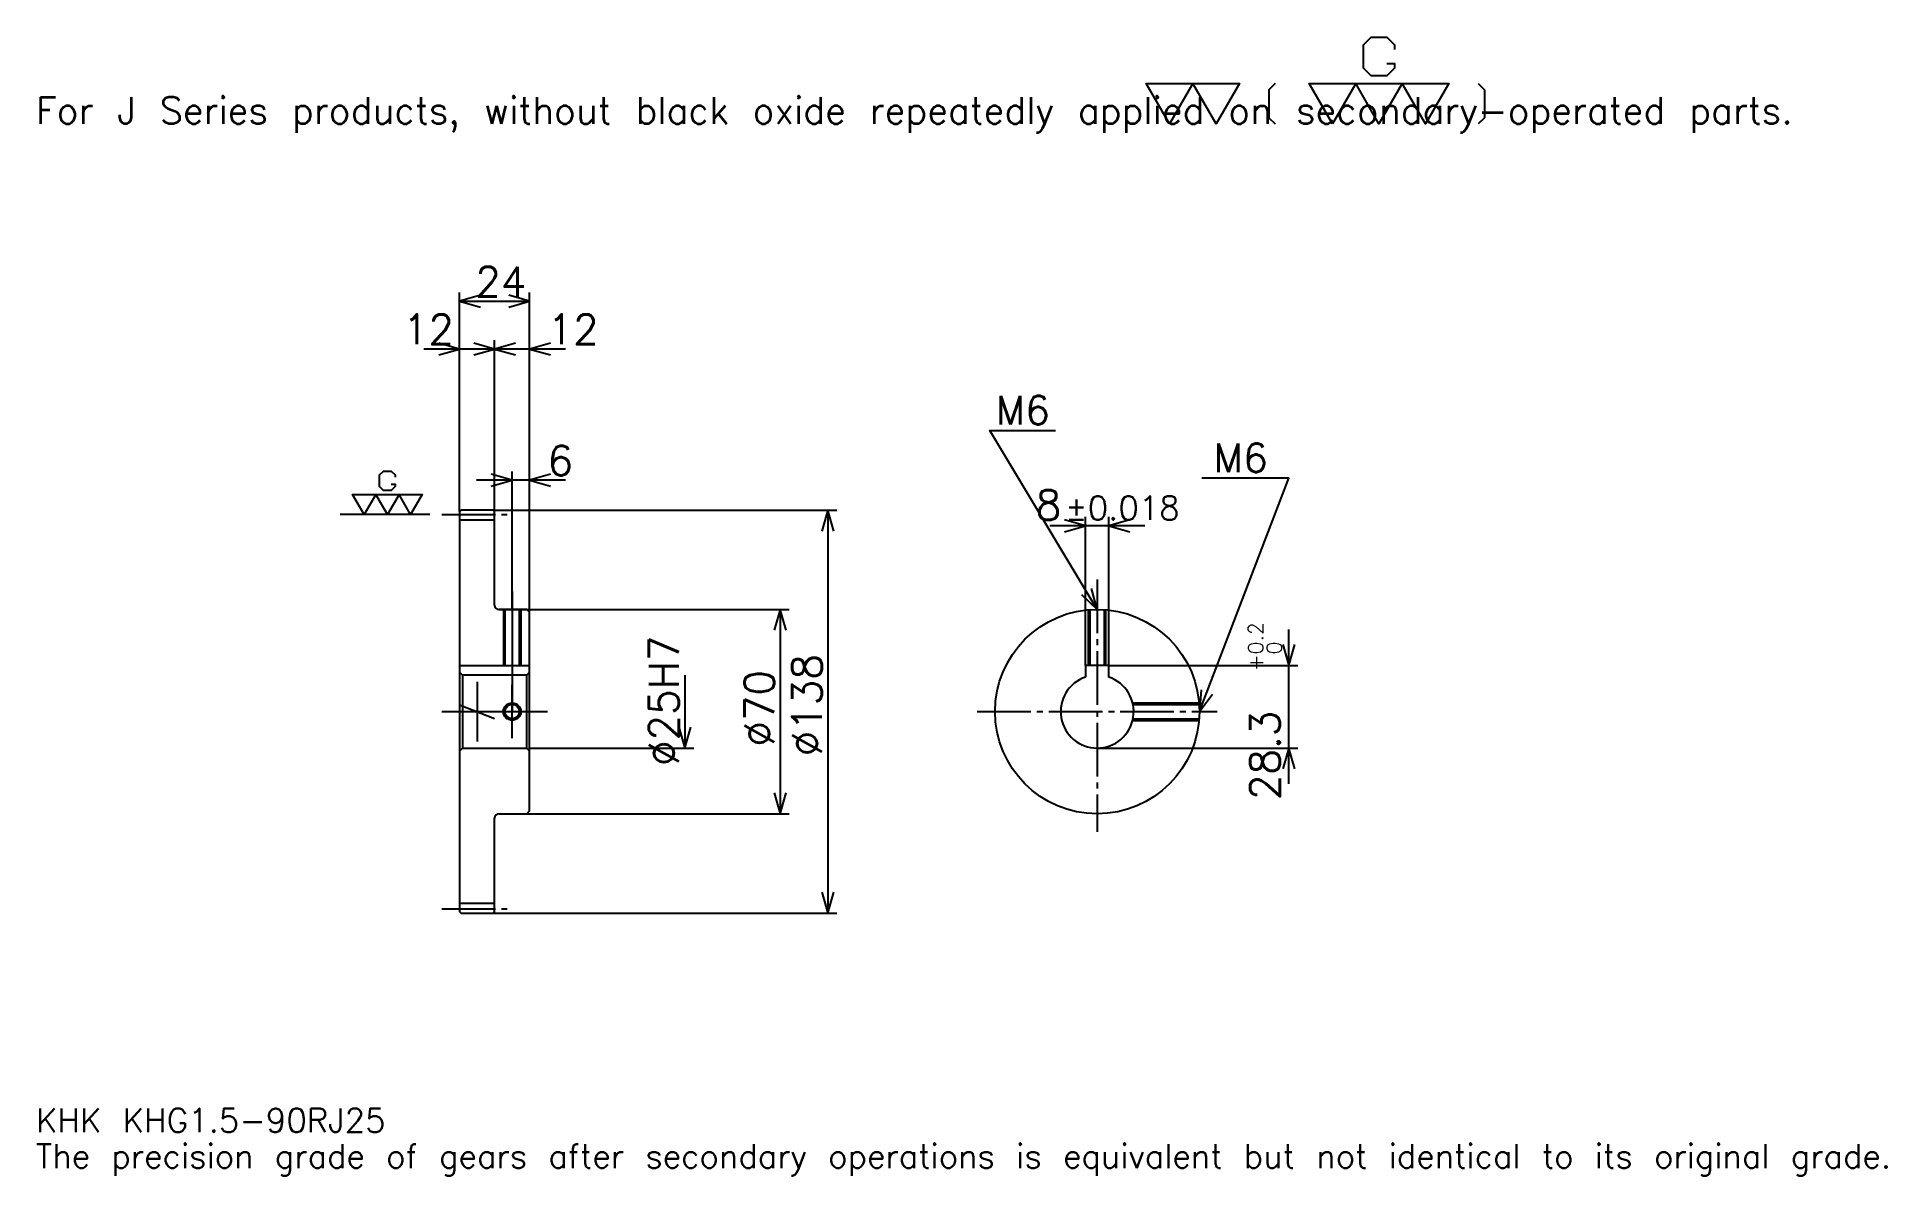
# Model space of a CAD drawing. Extents: x 21 to 654, y 7 to 398.
import ezdxf

# ---------------------------------------------------------------- set-up
doc = ezdxf.new("R2010")
doc.units = 0
doc.linetypes.add('DASHDOT', pattern=[24.521738, 18.391304, -2.043478, 2.043478, -2.043478])
doc.layers.get('0').update_dxf_attribs({"linetype": 'CONTINUOUS'})
doc.layers.add('DASHDOT', color=6, linetype='DASHDOT')
doc.styles.add('KANJI', font='TXT', dxfattribs={"bigfont": 'BIGFONT'})

msp = doc.modelspace()

# ---------------------------------------------------------------- linework, layer by layer
at = {"color": 5}
for p, q in [((165.521729, 235.543488), (165.521729, 310.130432)), ((165.521729, 307.065216), (189.521729, 307.065216)), ((189.521729, 235.543488), (189.521729, 310.130432)), ((177.521729, 235.543488), (177.521729, 293.782623)), ((189.782593, 290.717407), (153.260864, 290.717407)), ((201.782593, 290.717407), (165.260864, 290.717407)), ((183.521729, 235.543488), (183.521729, 248.826096)), ((201.782593, 245.76088), (171.260864, 245.76088)), ((165.521729, 235.043488), (165.521729, 235.543488)), ((177.021729, 235.543488), (189.521729, 235.543488)), ((177.521729, 235.043488), (177.521729, 235.543488)), ((183.521729, 201.543488), (183.521729, 235.543488)), ((183.521729, 201.543488), (183.521729, 235.543488)), ((189.521729, 235.543488), (294.760864, 235.543488)), ((189.521729, 200.543488), (189.521729, 235.543488)), ((291.695648, 235.543488), (291.695648, 97.543488)), ((400.173889, 230.152191), (367.652161, 230.152191)), ((379.913025, 182.343491), (379.913025, 233.217407)), ((387.913025, 182.343491), (387.913025, 233.217407)), ((179.021729, 201.543488), (189.521729, 201.543488)), ((189.521729, 201.543488), (278.413025, 201.543488)), ((275.347809, 201.543488), (275.347809, 131.543488)), ((449.565216, 141.782623), (449.565216, 194.604355)), ((242.652161, 179.043488), (242.652161, 154.043488)), ((387.913025, 182.343491), (452.630432, 182.343491)), ((189.521729, 154.043488), (245.717377, 154.043488)), ((383.913025, 154.043488), (452.630432, 154.043488)), ((179.021729, 131.543488), (189.521729, 131.543488)), ((189.521729, 131.543488), (278.413025, 131.543488)), ((177.021729, 97.543488), (189.521729, 97.543488)), ((189.521729, 97.543488), (294.760864, 97.543488))]:
    msp.add_line(p, q, dxfattribs=at)
at = {"color": 7}
for p, q in [((155.304337, 234.043488), (124.652161, 234.043488)), ((171.521729, 176.76088), (171.521729, 156.326096))]:
    msp.add_line(p, q, dxfattribs=at)
at = {"color": 4}
for p, q in [((165.521729, 232.168488), (177.521729, 232.168488)), ((165.521729, 182.343491), (189.521729, 182.343491)), ((166.521729, 179.043488), (166.521729, 154.043488)), ((188.521729, 179.043488), (189.521729, 180.043488)), ((188.521729, 154.043488), (189.521729, 153.043488)), ((165.521729, 100.918488), (177.521729, 100.918488))]:
    msp.add_line(p, q, dxfattribs=at)
at = {"color": 7}
for points in [[(483.078247, 388.546936), (485.734772, 388.546936), (485.734772, 386.953033), (483.078247, 384.296509), (477.765198, 384.296509), (475.108704, 386.953033), (475.108704, 394.922607), (477.765198, 397.579132), (483.078247, 397.579132), (485.734772, 394.922607), (485.734772, 393.328674)], [(408.695648, 367.82608), (400.726074, 381.639984), (432.60434, 381.639984), (424.634766, 367.82608), (416.665222, 381.639984), (408.695648, 367.82608)], [(444.824341, 381.639984), (442.699127, 379.514771), (442.699127, 369.951294), (444.824341, 367.82608)], [(464.482605, 367.82608), (456.513031, 381.639984), (504.330444, 381.639984), (496.36087, 367.82608), (488.391296, 381.639984), (480.421753, 367.82608), (472.452179, 381.639984), (464.482605, 367.82608)], [(514.425232, 381.639984), (516.550415, 379.514771), (516.550415, 369.951294), (514.425232, 367.82608)], [(142.123901, 244.403931), (143.452164, 244.403931), (143.452164, 243.606964), (142.123901, 242.278702), (139.467377, 242.278702), (138.139114, 243.606964), (138.139114, 247.591751), (139.467377, 248.920013), (142.123901, 248.920013), (143.452164, 247.591751), (143.452164, 246.7948)], [(132.82608, 234.043488), (128.841293, 240.950439), (152.749985, 240.950439), (148.765213, 234.043488), (144.780426, 240.950439), (140.795639, 234.043488), (136.810852, 240.950439), (132.82608, 234.043488)]]:
    msp.add_lwpolyline(points, dxfattribs=at)
at = {"color": 5}
for points in [[(172.673904, 309.108704), (165.521729, 307.065216), (172.673904, 305.021729)], [(182.369553, 305.021729), (189.521729, 307.065216), (182.369553, 309.108704)], [(158.369553, 288.67392), (165.521729, 290.717407), (158.369553, 292.760864)], [(170.369553, 288.67392), (177.521729, 290.717407), (170.369553, 292.760864)], [(184.673904, 292.760864), (177.521729, 290.717407), (184.673904, 288.67392)], [(196.673904, 292.760864), (189.521729, 290.717407), (196.673904, 288.67392)], [(383.913025, 201.543488), (347.130432, 262.847839), (369.608704, 262.847839)], [(176.369553, 243.717407), (183.521729, 245.76088), (176.369553, 247.804352)], [(196.673904, 247.804352), (189.521729, 245.76088), (196.673904, 243.717407)], [(418.913025, 166.543488), (449.565216, 246.5), (419.730408, 246.5)], [(293.739136, 228.391312), (291.695648, 235.543488), (289.652161, 228.391312)], [(372.760864, 228.108704), (379.913025, 230.152191), (372.760864, 232.195663)], [(395.065216, 232.195663), (387.913025, 230.152191), (395.065216, 228.108704)], [(378.481018, 206.625061), (383.913025, 201.543488), (381.985535, 208.727783)], [(277.391296, 194.391312), (275.347809, 201.543488), (273.304321, 194.391312)], [(447.521729, 189.495667), (449.565216, 182.343491), (451.608704, 189.495667)], [(419.565125, 173.953217), (418.913025, 166.543488), (423.381287, 172.490265)], [(240.608673, 161.195663), (242.652161, 154.043488), (244.695648, 161.195663)], [(451.608704, 146.891312), (449.565216, 154.043488), (447.521729, 146.891312)], [(273.304321, 138.695663), (275.347809, 131.543488), (277.391296, 138.695663)], [(289.652161, 104.695663), (291.695648, 97.543488), (293.739136, 104.695663)]]:
    msp.add_lwpolyline(points, dxfattribs=at)
at = {"color": 4}
for points in [[(177.521729, 203.043488), (177.521729, 235.043488), (177.021729, 235.543488), (166.021729, 235.543488), (165.521729, 235.043488), (165.521729, 153.043488)], [(179.021729, 131.543488), (188.521729, 131.543488), (189.521729, 132.543488), (189.521729, 200.543488), (188.521729, 201.543488), (179.021729, 201.543488)], [(180.521729, 201.543488), (180.521729, 182.343491)], [(181.061722, 201.543488), (181.061722, 182.343491)], [(185.98172, 201.543488), (185.98172, 182.343491)], [(186.521729, 201.543488), (186.521729, 182.343491)], [(380.913025, 182.343491), (380.913025, 201.414673)], [(381.453033, 182.343491), (381.453033, 201.456924)], [(386.373047, 182.343491), (386.373047, 201.456924)], [(386.913025, 182.343491), (386.913025, 201.414673)], [(165.521729, 153.043488), (166.521729, 154.043488), (188.521729, 154.043488), (188.521729, 179.043488), (166.521729, 179.043488), (165.521729, 180.043488)], [(387.913025, 178.3862), (387.913025, 182.343491), (379.913025, 182.343491), (379.913025, 178.3862)], [(396.047699, 169.543488), (418.784241, 169.543488)], [(396.168579, 169.003494), (418.826477, 169.003494)], [(396.047699, 163.543488), (418.784241, 163.543488)], [(396.168579, 164.083481), (418.826477, 164.083481)], [(165.521729, 153.043488), (165.521729, 98.043488), (166.021729, 97.543488), (177.021729, 97.543488), (177.521729, 98.043488), (177.521729, 130.043488)]]:
    msp.add_lwpolyline(points, dxfattribs=at)
for centre, radius in [((383.913025, 166.543488), 35), ((183.521729, 166.543488), 2.46)]:
    msp.add_circle(centre, radius, dxfattribs=at)
at = {"color": 7}
msp.add_circle((183.521729, 166.543488), 3, dxfattribs=at)
at = {"color": 4}
for centre, radius, start, end in [((179.021729, 203.043488), 1.5, 180, 270), ((383.913025, 166.543488), 12.5, 108.662925185, 71.337074815), ((179.021729, 130.043488), 1.5, 90, 180)]:
    msp.add_arc(centre, radius, start, end, dxfattribs=at)
at = {"layer": 'DASHDOT', "color": 7}
for p, q in [((159.391296, 234.043488), (183.652161, 234.043488)), ((383.913025, 211.76088), (383.913025, 125.413055)), ((183.521729, 201.543488), (183.521729, 166.543488)), ((159.391296, 166.543488), (195.652161, 166.543488)), ((165.521729, 168.906952), (177.521729, 164.180023)), ((342.782593, 166.543488), (425.043457, 166.543488)), ((159.391296, 99.043488), (183.652161, 99.043488))]:
    msp.add_line(p, q, dxfattribs=at)
for points in [[(183.521729, 207.67392), (183.521729, 176.213058)], [(183.521729, 157.413055), (183.521729, 175.67392)], [(174.391296, 166.543488), (192.652161, 166.543488)]]:
    msp.add_lwpolyline(points, dxfattribs=at)

# ---------------------------------------------------------------- texts
at = {"color": 7, "style": 'KANJI'}
for s, height, p in [('For J Series products, without black oxide repeatedly applied on secondary-operated parts.', 9.195652, (20.434782, 367.82608)), ('24', 10.217391, (170.880417, 308.700012)), ('12', 10.217391, (146.108688, 292.352173)), ('12', 10.217391, (195.652161, 292.352173)), ('M6', 9.808696, (349.173889, 264.891296)), ('6', 10.217391, (195.652161, 247.39566)), ('M6', 9.808696, (423.817383, 248.543488)), ('8', 10.217391, (362.822327, 232.195663)), ('%%p0.018', 8.173913, (372.936279, 232.195663)), ('KHK KHG1.5-90RJ25', 8.173913, (20.434782, 22.47826)), ('The precision grade of gears after secondary operations is equivalent but not identical to its original grade.', 8.173913, (20.434782, 10.217391))]:
    msp.add_text(s, height=height, dxfattribs=at).set_placement(p)
for s, height, p in [('0.2', 5.108696, (440.778259, 186.176697)), ('%%c25H7', 10.217391, (240.608673, 147.896744)), ('%%c138', 10.217391, (289.652161, 151.217407)), ('+', 5.108696, (440.778259, 180.454956)), ('0', 5.108696, (447.113037, 186.176697)), ('%%c70', 10.217391, (273.304321, 154.538055)), ('28.3', 10.217391, (446.5, 136.230042))]:
    msp.add_text(s, height=height, rotation=90, dxfattribs=at).set_placement(p)

doc.saveas('drawing.dxf')
